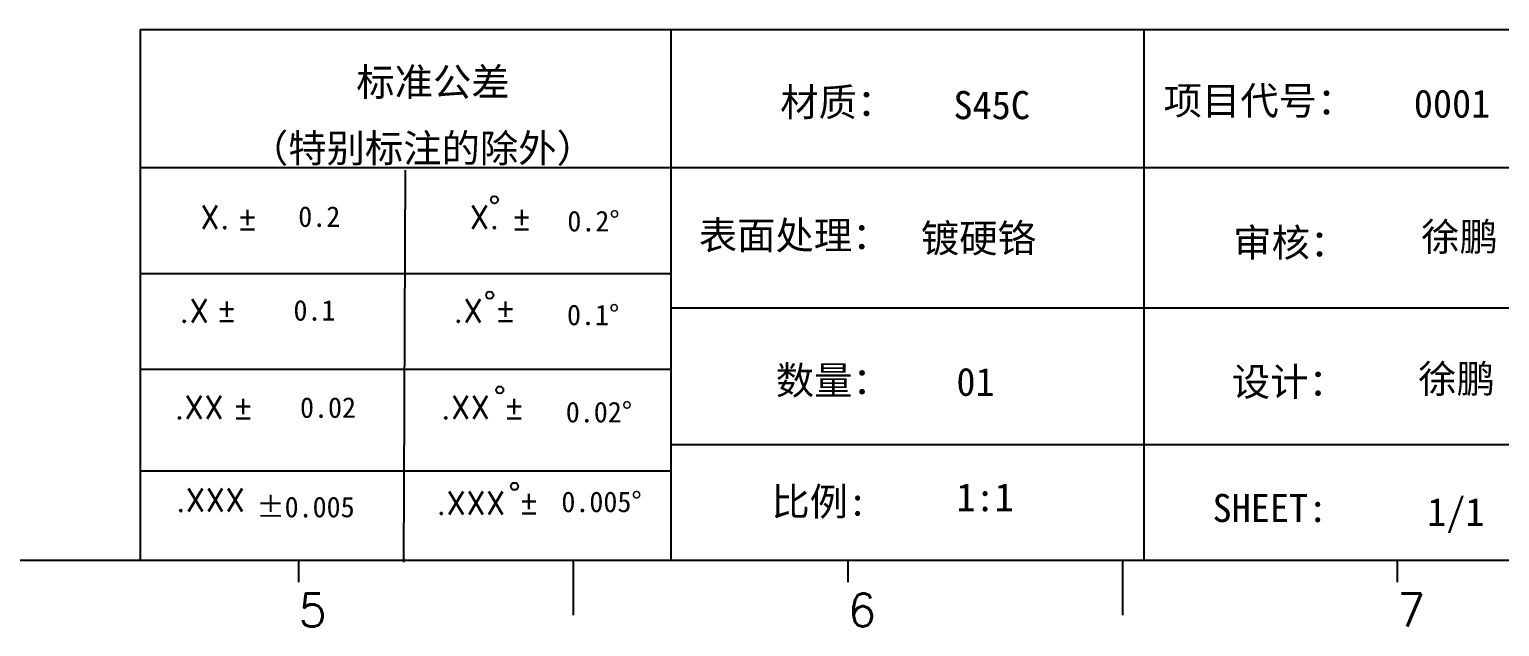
# Model space of a CAD drawing. Extents: x 83 to 30050, y -7164 to 695.
# Drawn here: x 11214.2 to 11619.1, y -1696.2 to -1531.8 of the extents above; entities that cross this region are included whole.
import ezdxf
from ezdxf.enums import TextEntityAlignment as Align

# ---------------------------------------------------------------- set-up
doc = ezdxf.new("R2010")
doc.units = 0
doc.header["$LTSCALE"] = 8
doc.header["$MEASUREMENT"] = 0
doc.layers.add('41', color=3, linetype='CONTINUOUS')
doc.styles.add('SIMPLEX', font='SIMPLEX')
doc.styles.get("Standard").update_dxf_attribs({"font": '', "height": 4})
doc.styles.get('Standard').set_extended_font_data('SimSun')

# ---------------------------------------------------------------- blocks, each defined once
blk = doc.blocks.new('A$C0BB32EA6')
at = {"layer": '41'}
for p, q in [((341.34, 85.85), (615.63, 85.85)), ((341.34, 85.85), (341.34, 10.32)), ((416.87, 85.85), (416.87, 10.32)), ((484.16, 85.85), (484.16, 10.32)), ((615.63, 66.14), (341.34, 66.14)), ((378.86, 10.02), (379.1, 65.84)), ((341.34, 51.12), (416.87, 51.12)), ((615.63, 46.17), (416.87, 46.17)), ((341.34, 37.5), (401.12, 37.5)), ((341.34, 37.5), (416.87, 37.5)), ((615.63, 26.74), (416.87, 26.74)), ((341.34, 23.05), (401.87, 23.05)), ((341.34, 23.05), (401.87, 23.05)), ((341.34, 23.05), (401.87, 23.05)), ((341.34, 23.05), (401.87, 23.05)), ((341.34, 23.05), (401.87, 23.05)), ((341.34, 23.05), (416.87, 23.05)), ((12.02, 10.32), (615.63, 10.32)), ((326.34, 10.32), (401.87, 10.32)), ((363.87, 10.32), (363.87, 7.19)), ((402.96, 10.32), (402.96, 2.5)), ((442.06, 10.32), (442.06, 7.19)), ((481.15, 10.32), (481.15, 2.5)), ((520.24, 10.32), (520.24, 7.19))]:
    blk.add_line(p, q, dxfattribs=at)
for centre in [(391.73, 61.61), (391.07, 48.04), (392.49, 34.54), (394.6, 20.83)]:
    blk.add_circle(centre, 0.516, dxfattribs=at)
at = {"layer": '41', "linetype": 'Continuous'}
for s, p in [('标准公差', (372.08, 76.36)), ('材质：', (432.42, 73.5)), ('项目代号：', (486.99, 73.71)), ('（特别标注的除外）', (356.94, 66.94)), ('表面处理：', (420.83, 54.55)), ('审核：', (496.9, 53.5)), ('数量：', (431.79, 33.91)), ('设计：', (496.69, 33.7)), ('比例:', (431.16, 16.65)), ('SHEET:', (493.95, 15.75)), ('1/1', (524.5, 15.18))]:
    blk.add_text(s, height=4, dxfattribs=at).set_placement(p)
at = {"layer": '41', "style": 'SIMPLEX'}
for s, height, p in [('X.', 3.284, (349.84, 57.49)), ('X.', 3.284, (388.21, 57.49)), ('%%p', 3.284, (355.04, 57.36)), ('%%p', 3.284, (394.07, 57.36)), ('.X', 3.284, (346.89, 44.16)), ('%%p', 3.284, (352.09, 44.33)), ('.X', 3.284, (385.9, 44.16)), ('%%p', 3.284, (391.76, 44.33)), ('.XX', 3.284, (346.2, 30.42)), ('.XX', 3.284, (384.11, 30.42)), ('%%p', 3.284, (354.44, 30.46)), ('%%p', 3.284, (393.01, 30.46)), ('.XXX', 3.284, (383.48, 16.83)), ('%%p', 3.284, (395.11, 16.95)), ('5', 4.69, (363.87, 0.87)), ('6', 4.69, (442.06, 0.87)), ('7', 4.69, (520.24, 0.87))]:
    blk.add_text(s, height=height, dxfattribs=at).set_placement(p)
at = {"layer": '41'}
for s, p in [('0.2', (363.82, 57.75)), ('0.2%%D', (402.12, 57.11)), ('0.1', (363.14, 44.41)), ('0.1%%D', (402.07, 43.76)), ('0.02', (364.07, 30.58)), ('0.02%%D', (401.9, 29.93)), ('0.005%%D', (401.27, 17.16))]:
    blk.add_text(s, height=2.929, dxfattribs=at).set_placement(p)
at = {"layer": '41', "style": 'SIMPLEX'}
blk.add_text('.XXX', height=3.284, dxfattribs=at).set_placement((351.31, 18.87), align=Align.MIDDLE_CENTER)
at = {"layer": '41'}
blk.add_text('%%P0.005', height=2.929, dxfattribs=at).set_placement((364.87, 17.89), align=Align.MIDDLE_CENTER)
at = {"layer": '41', "linetype": 'Continuous'}
for tag, p in [('材质', (457.07, 73.08)), ('代号', (522.6, 73.29)), ('表面处理', (452.44, 54.13)), ('审核', (523.65, 54.34)), ('名称', (585.81, 54.97)), ('数量', (457.5, 33.7)), ('设计', (523.23, 34.13)), ('件号', (586.65, 33.91)), ('比例', (457.5, 17.28)), ('版本', (587.08, 16.23))]:
    blk.add_attdef(tag, p, '', height=4, dxfattribs=at)

msp = doc.modelspace()

# ---------------------------------------------------------------- block references
at = {"layer": '41', "linetype": 'Continuous'}
ref = msp.add_blockref('A$C0BB32EA6', (10584.313, -1697.934), dxfattribs=dict(at, xscale=1.934917631999269, yscale=1.934917631999951, zscale=1.934917632))
ref.add_attrib('设计', '徐鹏', (11596.726, -1631.904), dxfattribs={"linetype": 'Continuous', "height": 7.7397})
ref.add_attrib('审核', '徐鹏', (11597.542, -1592.793), dxfattribs={"linetype": 'Continuous', "height": 7.7397})
ref.add_attrib('代号', '0001', (11595.503, -1556.127), dxfattribs={"linetype": 'Continuous', "height": 7.7397})
ref.add_attrib('比例', '1:1', (11469.529, -1664.496), dxfattribs={"linetype": 'Continuous', "height": 7.7397})
ref.add_attrib('数量', '01', (11469.529, -1632.719), dxfattribs={"linetype": 'Continuous', "height": 7.7397})
ref.add_attrib('表面处理', '镀硬铬', (11459.744, -1593.2), dxfattribs={"linetype": 'Continuous', "height": 7.7397})
ref.add_attrib('材质', 'S45C', (11468.713, -1556.534), dxfattribs={"linetype": 'Continuous', "height": 7.7397})

doc.saveas('drawing.dxf')
